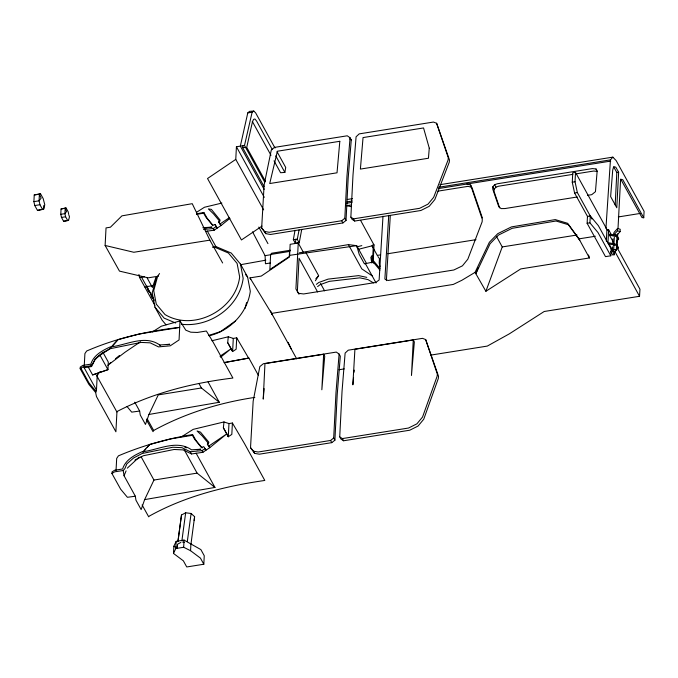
<?xml version="1.0" encoding="UTF-8"?>
<svg xmlns="http://www.w3.org/2000/svg" width="678" height="678" viewBox="0 0 678 678"><rect width="100%" height="100%" fill="white"/><g stroke="black" fill="none" stroke-linecap="round" stroke-linejoin="round"><path stroke-width="1.02" d="M360.611 220.401L374.01 244.978L373.205 262.013L379.951 270.09M611.158 248.885L610.802 255.792L605.496 256.64L587.131 223.299L587.462 216.418L590.275 215.951L598.343 225.638L614.378 254.716L612.641 254.987L610.666 251.402M33.9 201.637L34.239 194.984L40.494 193.713L43.172 198.569L44.782 204.731L43.663 209.171L37.451 210.392L34.773 205.544L33.9 201.637L39.061 200.815L41.146 198.129L39.4 194.162L34.239 194.984M43.858 205.375L43.663 209.171L37.451 210.392M68.859 215.011L69.478 216.782L68.588 220.325L63.622 221.308L61.486 217.426L60.783 214.307L61.054 208.994L66.054 207.977L68.19 211.85L68.69 214.223M96.556 375.409L116.93 412.004L115.896 431.776L96.471 396.562L95.632 392.469L88.886 384.392L80.174 368.705L80.25 367.078L82.86 365.391L90.827 364.162C93.479 355.306 102.225 350.534 110.116 346.992C126.269 345.305 144.634 334.364 159.796 345L169.788 344.255L166.915 344.704M100.175 371.646L98.641 372.917L97.183 376.019L96.471 390.096L95.632 392.469L95.742 390.46M141.083 456.709L153.948 480.049L144.634 499.618L141.151 509.602L135.947 500.169L135.329 496.203L127.405 497.296L120.667 489.219L111.946 473.532L112.031 471.905L114.641 470.218L122.608 468.998C125.261 460.142 134.007 455.37 141.897 451.819C158.05 450.141 176.407 439.2 191.569 449.828L200.764 449.217L196.866 449.819M173.492 553.434L173.856 546.256L176.17 541.358L184.043 540.095L200.874 549.595L204.248 555.731L203.815 564.24L186.738 566.961L183.365 560.833L173.492 553.434L175.805 548.527L176.17 541.358M203.815 564.24L200.442 558.113L190.569 550.714L183.687 547.273L184.043 540.095M190.569 550.714L190.933 543.536M263.649 209.883L235.774 159.389L236.419 146.753L244.495 145.456L252.131 112.234L253.767 111.039L255.657 112.895L275.022 148.041M228.969 423.581L228.308 436.717L231.825 434.403L232.401 423.013L228.969 423.581L223.977 421.953L193.171 429.369L181.662 436.725M233.283 338.424L232.622 351.56L236.139 349.246L236.715 337.856L233.283 338.424L228.291 336.796L211.867 340.754M270.632 254.479L269.869 269.539L289.286 256.521L289.54 251.445L290.515 250.216L271.598 253.241L270.632 254.479L289.54 251.445M250.767 279.353L249.962 277.887L261.267 276.073L289.523 256.945L290.159 244.309L298.244 243.012L295.913 288.964L298.625 293.337L303.634 293.955L375.756 282.463L379.129 279.989L382.994 216.223M323.643 354.272L321.838 389.774L324.728 356.238L323.643 354.272L264.962 363.611L263.234 399.113L264.115 388.638M334.898 440.192L333.695 438.005L336.008 392.367L339.102 354.052L336.296 352.085L263.361 363.713L259.827 366.595L253.165 401.173L250.529 447.65L254.631 453.37L259.318 454.192L331.771 442.649L334.898 440.192L337.212 394.554L340.305 356.23L339.102 354.052M346.026 220.469L344.822 218.282L346.966 176.077L350.06 137.753L347.246 135.795L274.319 147.414L271.251 150.228L264.123 184.882L261.666 227.927L265.759 233.647L270.454 234.469L342.899 222.926L346.026 220.469L348.17 178.255L351.263 139.939L350.06 137.753M339.729 436.869L342.034 391.409L345.127 353.085L348.221 350.187L422.496 338.347L425.674 339.568L438.53 376.256L438.335 378.434L423.742 419.224L418.08 426.038L409.749 430.216L343.577 440.768L340.932 439.047L339.729 436.869L342.373 438.581L343.577 440.768M350.857 217.146L352.992 175.11L356.086 136.795L359.179 133.888L433.445 122.057L436.624 123.269L449.48 159.966L449.294 162.135L434.869 199.502L429.216 206.315L420.885 210.494L354.704 221.045L352.06 219.333L350.857 217.146L353.501 218.858L354.704 221.045M373.468 263.115L372.527 261.403L373.239 247.326L372.019 245.826L358.73 249.233M386.375 280.658L390.291 215.757M413.266 339.983L411.47 375.485L414.351 341.958L413.266 339.983L354.916 349.272L352.865 384.824L353.552 377.485M587.682 216.774L574.58 192.984L572.266 182.204L572.749 172.831L575.512 172.39L607.319 230.13M591.945 219.045L577.342 192.544L575.037 181.763L575.512 172.39M610.802 255.792L597.996 232.546L589.919 222.85L590.275 215.951M606.327 241.258L606.903 229.834L608.632 229.766L611.598 235.147M607.963 243.055L608.632 229.766M613.344 251.716L609.064 243.944L609.124 242.851L616.666 244.351L618.175 247.08L618.116 248.182L615.734 249.953M613.31 242.114L609.505 235.207L609.564 234.105L617.107 235.605L618.616 238.342L618.565 239.444L616.972 240.622M616.514 246.224L616.31 250.267L614.997 251.741L612.404 250.885L612.607 246.843M612.759 243.817L613.014 238.766M615.183 204.892L616.819 172.466L613.963 167.424M612.404 250.885L613.709 249.411L614.327 237.292M614.378 254.716L614.539 251.648M616.616 244.207L616.972 237.139M618.116 248.182L616.616 245.444L616.666 244.351M618.565 239.444L617.056 236.707L617.107 235.605M617.489 230.783L617.607 228.427L620.209 229.283L620.09 231.639L617.082 235.029L614.488 234.173L617.489 230.783L620.09 231.639M158.559 276.175L148.143 277.836L119.464 271.107L105.124 245.47L106.031 227.901L110.429 227.206L121.921 215.858L192.238 203.68L209.849 240.148L222.63 262.979M152.448 331.915L161.313 326.211L180.009 320.923L179.068 339.932L170.254 345.822L158.525 346.89L150.177 342.839L141.058 342.415L110.387 348.661L101.92 353.069L95.115 358.984L93.072 363.806L91.428 365.688L82.775 367.018L80.174 368.705M618.633 172.229L616.785 207.756L610.632 196.586L612.709 170.153L613.692 166.525L615.827 167.246L618.633 172.229L616.819 172.466M96.471 390.096L84.148 367.722L84.911 353.585L86.648 351.018C116.184 338.195 147.77 330.923 179.695 327.398L139.007 334.051L117.989 339.653L110.531 347.738M116.031 470.532L116.684 458.421L118.43 455.845C142.168 445.743 167.135 438.691 192.594 434.556L196.044 440.522L202.171 447.98M621.056 179.755L641.981 217.562L643.744 217.765L644.1 211.316L616.166 160.61L612.853 157.135L439.869 184.704M605.937 228.376L610.454 159.872L612.853 157.135M617.082 245.326L617.37 240.088M617.48 237.995L617.717 233.808M617.997 228.571L620.616 179.136L622.819 179.78L643.744 217.765M431.005 355.069L487.296 346.085L509.339 333.839L544.197 311.49L639.54 296.294L639.956 289.184L617.463 248.326M596.945 170.627L596.038 168.983L592.411 168.585L497.372 183.763L494.626 184.713L492.864 186.696L494.211 189.145L494.033 191.366L499.635 207.875M388.74 215.307L384.875 279.073L388.002 280.489L453.828 269.997L462.421 265.844L467.828 259.191L482.134 221.808L482.278 219.291L470.608 185.009L466.871 184.035L438.742 188.526M492.864 186.696L492.686 188.908L498.796 206.731L501.118 208.595L504.915 208.561L577.275 196.984M354.043 372.23L354.238 370.137M227.689 342.627L232.622 351.56L227.689 342.627L228.291 336.796M223.376 427.784L228.308 436.717L223.376 427.784L223.977 421.953M194.145 520.551L194.611 516.695L191.103 513.483L185.67 512.78L181.492 515.009L177.924 541.807M177.967 541.078L181.492 515.009M177.356 545.976L177.077 548.061L177.543 544.214L180.882 542.425M181.865 540.934L185.67 512.78M187.298 541.637L191.103 513.483M190.899 544.536L194.611 516.695M274.022 160.813L280.59 172.737L284.87 172.398L285.726 167.466L277.065 151.745M301.761 229.308L299.21 242.834L295.277 243.114L293.354 239.631L295.032 230.274M295.277 243.114L296.015 238.961M299.21 242.834L297.286 239.342L299.057 229.986M264.022 186.45L242.656 147.668L243.105 145.643M253.767 111.039L249.546 111.362L247.784 112.895L240.334 146.126L264.166 189.348M205.51 231.376L214.189 230.198L217.257 228.054L214.943 224.537L212.629 225.376L205.892 217.163L203.646 213.189L203.849 212.451L196.781 213.799M134.93 460.133L143.389 455.726L174.06 449.48L183.187 449.904L191.535 453.955L202.942 452.302L206.01 450.158L203.688 446.641L201.374 447.48L194.637 439.268L192.399 435.293L192.594 434.556M156.457 277.455L152.245 292.854L154.948 307.142L162.093 320.109L166.042 324.83M245.004 308.397L246.597 302.574M613.192 235.359L614.099 232.385L617.607 228.427M155.889 277.514L152.406 287.497L147.202 278.065M148.948 414.461L219.274 402.274L201.408 387.969L158.262 394.893L148.948 414.461L145.465 424.445L140.261 415.012L139.643 411.046L134.744 402.164M485.889 291.277L520.772 268.912L589.428 257.954L578.978 238.859L567.689 223.325L555.257 219.596L511.441 226.901L497.771 233.647L489.363 242.283L475.058 272.361L485.889 291.277L502.237 246.928L496.415 236.308M478.083 267.785L475.863 273.717L490.118 243.69L498.533 235.046L512.187 228.308L556.011 221.003L568.418 224.732L579.732 240.241L579.131 238.266M135.329 496.203L124.066 475.77L126.083 470.871M84.148 367.722L91.606 366.535C93.878 356.967 103.903 353.552 110.641 348.094M254.835 397.393C219.613 402.664 184.958 413.317 153.677 430.471L153.025 431.674L146.406 419.784M315.363 280.785L318.643 275.683L305.778 252.335M117.989 339.653L112.675 345.755M142.99 451.836L149.872 444.336L147.16 447.455M159.567 273.556L157.711 276.065L153.728 290.625L156.287 304.134L165 314.55C193.849 331.932 235.673 309.854 239.665 276.929L237.105 263.411L228.393 253.004L214.858 247.275L212.816 247.25M229.918 218.35L221.003 225.571L218.638 221.994L220.155 220.164L211.375 209.383L208.358 208.9L213.545 213.892L219.833 221.469M97.183 374.663L98.641 372.917M204.578 448.251L206.01 450.158L209.748 447.675L208.849 446.048L226.774 433.886L209.748 447.675L207.383 444.098L208.909 442.268L200.476 432.123L197.103 431.005L202.29 435.996L208.587 443.573M116.93 412.004L117.557 411.249C153.389 392.731 193.035 382.892 232.901 378.044L212.638 341.271L206.358 331.008L197.34 332.449L190.764 332.195L185.78 330.169L180.009 320.923M143.1 452.15L145.804 449.022M111.946 473.532L114.557 471.854L123.21 470.515L124.845 468.642L126.888 463.811L133.702 457.904L142.16 453.497L172.831 447.243L181.95 447.675L190.306 451.726L202.036 450.65L205.112 448.531M494.211 189.145L495.982 187.17L498.711 186.196L572.868 174.365M372.527 261.403L373.281 260.581L380.027 268.59M315.846 278.717L318.643 275.683M127.303 468.151L139.117 457.175M107.836 365.289L125.083 352.196L140.507 341.771M109.311 363.789L110.878 362.51M115.574 358.662L119.498 355.458M220.553 357.264L231.088 348.729L219.994 356.255M261.666 227.927L264.556 231.461L269.251 232.291L341.695 220.74L344.822 218.282M250.529 447.65L253.428 451.184L258.115 452.014L330.567 440.463L333.695 438.005M316.372 284.336L318.796 282.48L328.11 279.116L358.645 275.615L366.79 277.37M317.601 286.565L320.024 284.718L329.339 281.345L359.874 277.844L368.018 279.607L373.434 282.879M235.605 320.88L220.426 331.644L208.731 335.457M203.51 229.435L213.282 228.545L216.367 226.427M214.943 224.537L217.257 228.054L221.003 225.571L220.104 223.943L229.495 217.57M235.774 159.389L207.527 178.517L241.444 239.961L262.013 226.096M196.451 212.358L204.425 207.265L221.884 203.061M98.31 356.297L99.997 355.23L107.955 369.663L92.598 374.926L87.996 366.578M475.058 272.361L461.854 280.285L453.26 284.438L271.632 313.389L296.727 358.933M202.069 213.485L203.849 212.451L207.29 218.418L212.807 225.13M224.096 362.679L248.877 358.06L258.504 375.527M373.205 262.013L364.433 263.861L359.23 254.428L356.696 245.665L348.424 244.614L299.345 252.818M40.494 193.713L39.4 194.162L39.061 200.815L39.943 204.722L42.612 209.57M66.054 207.977L61.054 208.994M92.598 374.926L107.955 369.663L108.294 362.069L102.87 352.204M63.622 221.308L68.588 220.325M209.036 335.771C230.122 331.034 247.368 312.829 250.309 291.32L247.606 277.022L240.461 264.064L231.24 253.047L216.918 246.987L212.858 246.945M149.762 444.488L170.788 438.886L192.399 435.293M356.738 246.894L361.815 245.622M224.325 362.552L248.877 358.06M240.3 264.751L265.835 260.174M144.634 499.618L214.96 487.431L196.078 453.158M196.451 214.384L203.646 213.189M34.773 205.544L39.943 204.722M60.783 214.307L64.91 213.655L66.571 211.502L65.181 208.332L64.91 213.655L65.613 216.774L67.749 220.647M61.486 217.426L65.613 216.774M347.289 199.468L352.492 198.646M347.085 201.866L352.272 201.035M438.522 187.281L610.454 159.872M466.871 184.035L610.725 161.101M346.882 203.205L352.085 202.375M347.144 205.62L351.297 204.951M437.861 191.154L468.04 186.348L471.896 187.357L482.363 217.926M575.995 173.865L593.75 171.026L597.394 171.449M572.266 182.204L575.037 181.763M209.849 240.148L133.829 252.267L105.124 245.47M353.501 218.858L419.631 208.316L428.013 204.137L433.666 197.323L448.09 159.957L448.277 157.779L436.624 123.269M574.58 192.984L577.342 192.544M587.606 195.332L591.741 194.671L595.454 191.679L597.115 171.509L596.038 168.983M252.563 231.851L265.064 255.648L271.081 254.691M138.914 274.437L139.541 277.514L144.355 276.751M270.463 262.962L265.454 263.759L265.064 255.648M144.745 286.947L152.448 285.718M377.476 255.377L380.578 254.886M387.824 253.725L475.998 239.673M618.319 216.943L640.134 213.451M587.131 223.299L589.919 222.85M502.237 246.928L576.995 235.012M578.978 238.859L595.352 236.249M339.059 369.73L344.288 368.9M342.373 438.581L408.503 428.038L416.885 423.86L422.538 417.046L437.132 376.248L437.327 374.07L425.674 339.568M153.948 480.049L197.095 473.125L214.96 487.431M175.805 548.527L183.687 547.273M205.188 228.172L207.137 227.867M209.095 227.562L212.019 227.113L202.824 227.723M247.784 112.895L252.131 112.234M289.616 255.352L356.696 245.665L366.383 263.25M139.643 411.046L131.718 412.139L127.006 406.486M242.656 147.668L245.707 147.44M293.354 239.631L297.286 239.342M181.535 324.254C209.604 327.601 239.512 307.058 243.165 278.361L240.461 264.064M182.628 542.095L184.441 542.332M609.505 235.207L617.056 236.707M609.064 243.944L616.616 245.444M346.136 205.544L351.119 206.654M613.709 249.411L616.31 250.267M175.627 323.008L164.169 318.16L154.948 307.142M184.501 446.904L186.374 447.827M173.856 546.256L177.467 548.46M372.281 275.954L361.781 268.861L348.424 244.614M349.873 138.956L351.263 139.939M374.01 244.978L373.451 244.419L372.019 245.826L377.434 255.665M245.622 274.666L247.606 277.022M95.7 391.036L88.962 382.892L80.733 367.951M218.638 221.994L220.104 223.943M207.383 444.098L208.849 446.048M377.926 256.555L379.451 258.598L379.214 263.174L380.027 266.878M298.998 294.227L297.362 291.599L299.032 258.25L317.601 291.955M249.962 277.887L272.361 314.711L270.573 310.905M236.715 337.856L248.648 358.187M232.401 423.013L244.538 443.675L264.801 480.448C224.816 486.211 184.84 496.304 149.338 516.085L148.711 516.831L142.092 504.94M147.05 418.58L153.677 430.471M494.626 184.713L495.982 187.17M341.695 220.74L342.899 222.926M365.281 263.403L376.044 282.946M272.234 149.457L256.564 121.015L254.894 118.972L253.53 119.404L252.402 122.015L246.724 147.363L265.547 181.526M275.776 155.881L284.87 172.398M252.284 121.354L270.988 155.304M244.495 145.456L264.793 182.272M298.244 243.012L303.219 252.046M320.516 283.446L324.584 290.837M236.419 146.753L264.284 197.332M264.556 231.461L265.759 233.647M258.835 227.088L267.946 243.631M330.567 440.463L331.771 442.649M213.282 228.545L214.189 230.198M207.324 231.054L216.002 246.8M253.428 451.184L254.631 453.37M208.044 381.9L219.274 402.274M141.507 277.124L154.287 300.295M198.934 383.477L201.408 387.969M139.541 277.514L154.906 305.363M159.796 345L160.203 345.746M202.036 450.65L202.942 452.302M190.306 451.726L191.535 453.955M184.23 449.777L197.095 473.125M614.709 251.191L639.54 296.294M470.608 185.009L471.464 186.577M288.15 342.407L291.303 349.077M91.081 364.95L91.606 366.535M588.521 254.979L589.428 257.954M123.21 470.515L124.066 475.77M150.609 292.506L150.77 294.455A6.983 1.941 81 0 0 153.05 298.591M147.007 285.972L147.168 287.921A6.983 1.941 81 0 0 149.44 292.057M149.753 291.498A6.602 1.831 81 0 1 147.601 287.591M153.355 298.032A6.602 1.831 81 0 1 151.202 294.125M372.222 255.606L371.798 262.971L370.866 257.309L372.222 255.606M429.267 148.177L428.454 158.237L360.391 169.085L363.044 137.575L423.547 127.947L429.267 148.177M339.814 141.295L337.025 172.805L269.725 183.535L277.378 151.228L339.814 141.295"/></g></svg>
